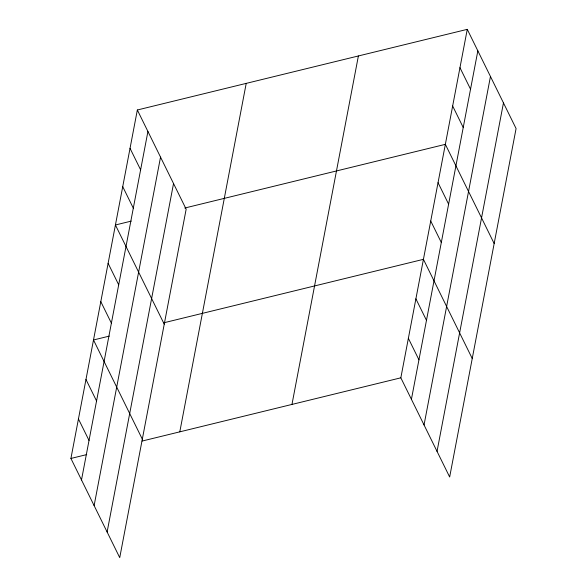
<?xml version="1.0" encoding="UTF-8"?>
<svg xmlns="http://www.w3.org/2000/svg" width="587" height="587" viewBox="0 0 587 587"><rect width="100%" height="100%" fill="white"/><g stroke="black" fill="none" stroke-linecap="round" stroke-linejoin="round"><path stroke-width="0.88" d="M137.343 109.989L186.16 209.185L119.733 557.65L70.917 458.454L137.343 109.989L467.267 29.35L516.083 128.546L449.657 477.011L400.84 377.815L467.267 29.35M81.498 479.953L147.924 131.488M94.118 505.59L160.537 157.125M107.113 532.005L173.539 183.54M179.798 431.841L246.217 83.376M291.966 404.428L358.393 55.963M411.421 399.314L477.847 50.849M424.041 424.959L490.461 76.486M437.036 451.374L503.463 102.908M131.231 221.116L115.426 224.982L164.235 324.178M184.788 208.025L445.35 144.343L494.159 243.539M109.307 336.109L93.502 339.976L142.318 439.171M163.744 322.806L423.425 259.337L472.242 358.54M70.917 458.454L86.722 454.587M142.039 441.072L400.84 377.815M459.959 67.681L470.539 89.18M452.658 106.012L463.231 127.511M438.041 182.674L448.622 204.173M430.733 221.005L441.314 242.504M415.897 298.827L426.478 320.326M408.369 338.325L418.949 359.824M130.035 148.32L140.616 169.819M122.734 186.651L133.308 208.15M108.118 263.314L118.699 284.812M100.81 301.645L111.391 323.144M85.973 379.466L96.554 400.965M78.445 418.957L89.026 440.455"/></g></svg>
